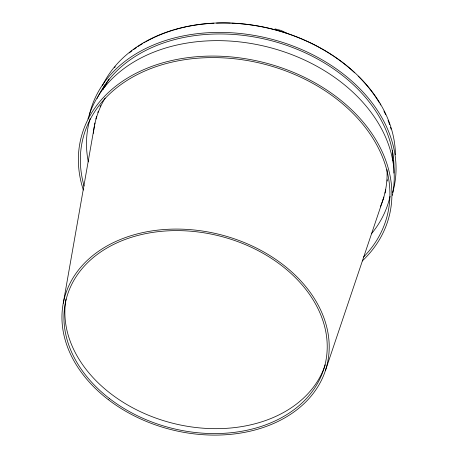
<?xml version="1.0" encoding="UTF-8"?>
<svg xmlns="http://www.w3.org/2000/svg" width="458" height="458" viewBox="0 0 458 458"><rect width="100%" height="100%" fill="white"/><g stroke="black" fill="none" stroke-linecap="round" stroke-linejoin="round"><path stroke-width="0.69" d="M63.256 303.276L94.428 125.933M325.455 370.47L382.962 199.877M275.081 28.911L281.08 30.446L286.576 33.085M102.569 85.406A152.754 113.338 14.3 0 1 269.413 28.362A152.754 113.338 14.3 0 1 395.437 154.804M114.471 67.704A152.062 112.823 14.3 0 1 115.284 66.713M129.299 52.922A152.062 112.823 14.3 0 1 131.944 50.832M133.576 49.613A152.062 112.823 14.3 0 1 136.352 47.638M138.064 46.481A152.062 112.823 14.3 0 1 142.753 43.521M143.955 42.806A152.062 112.823 14.3 0 1 145.175 42.107M146.4 41.415A152.062 112.823 14.3 0 1 154.002 37.527M154.655 37.224A152.062 112.823 14.3 0 1 166.202 32.484M166.832 32.26A152.062 112.823 14.3 0 1 173.204 30.159M173.851 29.965A152.062 112.823 14.3 0 1 185.782 26.896M186.463 26.747A152.062 112.823 14.3 0 1 207.359 23.656M208.653 23.553A152.062 112.823 14.3 0 1 213.869 23.209M216.497 23.095A152.062 112.823 14.3 0 1 230.397 23.1M231.731 23.152A152.062 112.823 14.3 0 1 333.315 55.939M333.911 56.334A152.062 112.823 14.3 0 1 354.75 72.828M358.19 76.137A152.062 112.823 14.3 0 1 368.541 87.495M368.953 88.005A152.062 112.823 14.3 0 1 379.258 102.603M379.98 103.806A152.062 112.823 14.3 0 1 380.678 105.008M383.953 111.088A152.062 112.823 14.3 0 1 385.716 114.775M388.075 120.357A152.062 112.823 14.3 0 1 389.678 124.725M390.497 127.232A152.062 112.823 14.3 0 1 391.063 129.116M89.293 115.342A156.579 116.177 14.3 0 1 270.128 38.81A156.579 116.177 14.3 0 1 392.746 192.371M97.148 98.481A154.529 114.66 14.3 0 1 97.754 97.199M98.064 96.558A154.529 114.66 14.3 0 1 270.672 40.516A154.529 114.66 14.3 0 1 393.897 173.09M103.067 89.281A150.791 111.884 14.3 0 1 105.151 84.907M102.936 89.264A150.922 111.981 14.3 0 1 105.025 84.885M393.33 160.873A150.922 111.981 14.3 0 1 393.245 162.252M325.249 364.797A133.896 99.352 14.3 0 1 172.603 423.209A133.896 99.352 14.3 0 1 66.021 299.085M87.976 118.931A156.957 116.458 14.3 0 1 89.024 115.513M89.224 114.912A156.957 116.458 14.3 0 1 268.903 47.294A156.957 116.458 14.3 0 1 392.741 193.35M392.609 194.055A156.957 116.458 14.3 0 1 392.317 195.457M83.362 190.081A158.966 117.946 14.3 0 1 264.117 62.591A158.966 117.946 14.3 0 1 362.272 260.963M84.089 186.028A156.957 116.458 14.3 0 1 263.751 64.034A156.957 116.458 14.3 0 1 363.56 257.047M104.361 87.598A150.453 111.632 14.3 0 1 109.073 79.085M392.58 150.367A150.453 111.632 14.3 0 1 392.729 160.798M383.901 197.026A149.234 110.727 14.3 0 1 383.048 199.608M94.714 124.313A149.234 110.727 14.3 0 1 94.978 122.979M95.894 119.006A149.234 110.727 14.3 0 1 96.615 116.389M97.857 112.502A149.234 110.727 14.3 0 1 98.315 111.22M100.084 106.788A149.234 110.727 14.3 0 1 100.64 105.535M387.308 179.696A149.234 110.727 14.3 0 1 387.176 181.059M385.796 189.795A149.234 110.727 14.3 0 1 385.018 193.104M386.993 169.597A149.108 110.636 14.3 0 1 380.3 206.873M93.38 133.341A149.108 110.636 14.3 0 1 105.163 98.052M390.05 196.327A154.947 114.969 14.3 0 1 371.386 233.832M88.314 161.897A154.947 114.969 14.3 0 1 90.146 118.742M109.542 398.592A133.49 99.048 14.3 0 0 324.894 365.232A133.49 99.048 14.3 0 0 152.308 232.458A133.49 99.048 14.3 0 0 109.542 398.592M108.248 399.594A135.499 100.537 14.3 0 0 326.84 365.73A135.499 100.537 14.3 0 0 151.655 230.952A135.499 100.537 14.3 0 0 108.248 399.594"/></g></svg>
